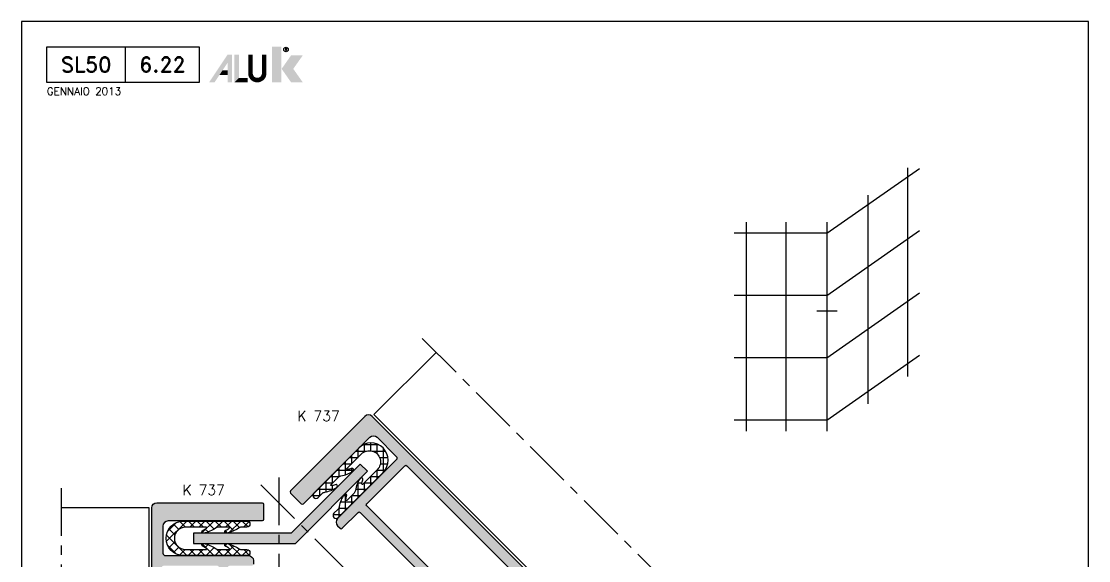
# Model space of a CAD drawing. Extents: x 0 to 4131, y -1600 to 527.
# Drawn here: x 920 to 1130, y -129.1 to -23 of the extents above; entities that cross this region are included whole.
import ezdxf
from ezdxf.enums import TextEntityAlignment as Align

# ---------------------------------------------------------------- set-up
doc = ezdxf.new("R2010")
doc.units = 0
doc.header["$LTSCALE"] = 7.5
doc.header["$MEASUREMENT"] = 0
doc.linetypes.add('CENTER', pattern=[2, 1.25, -0.25, 0.25, -0.25])
doc.layers.get('DEFPOINTS').update_dxf_attribs({"linetype": 'CONTINUOUS'})
for name, color, linetype in [('ASSI', 1, 'CENTER'), ('FILL', 8, 'CONTINUOUS'), ('FINE', 7, 'CONTINUOUS'), ('GOMMA', 3, 'CONTINUOUS'), ('GROSSA', 4, 'CONTINUOUS'), ('MARCHIO', 7, 'CONTINUOUS'), ('QUOTE', 254, 'CONTINUOUS')]:
    doc.layers.add(name, color=color, linetype=linetype)
doc.styles.add('RD', font='ROMAND.SHX', dxfattribs={"height": 3})
doc.styles.get("Standard").update_dxf_attribs({"font": 'romans.shx'})
doc.dimstyles.new('SCALA_1-1$2', dxfattribs={"dimtxt": 2, "dimasz": 2.5, "dimexe": 1.5, "dimexo": 1.5, "dimgap": 1, "dimtad": 3, "dimdec": 0, "dimdsep": 46, "dimtxsty": 'Standard', "dimcen": 0, "dimclrt": 2, "dimaunit": 1, "dimadec": 0, "dimazin": 0, "dimtfac": 0.7, "dimtdec": 4, "dimtmove": 0, "dimatfit": 3, "dimfxl": 1, "dimtolj": 2, "dimarcsym": 0})

# ---------------------------------------------------------------- blocks, each defined once
blk = doc.blocks.new('nms')
at = {"layer": 'MARCHIO'}
blk.add_line((20.5, -12), (20.5, -5), dxfattribs=at)
blk.add_lwpolyline([(35, -12), (5, -12), (5, -5), (35, -5)], close=True, dxfattribs=at)
at = {"layer": 'MARCHIO', "const_width": 0.894}
blk.add_lwpolyline([(47.78, -6.56), (47.78, -10.2, -1), (45.08, -10.2), (45.08, -6.56)], format="xyb", dxfattribs=at)
at = {"layer": 'MARCHIO'}
blk.add_circle((52.08, -5.53), 0.442, dxfattribs=at)
for points in [[(49.3, -4.96), (51.18, -4.96), (49.3, -12), (51.18, -12)], [(36.93, -12), (38, -12), (40.56, -6.56), (40.58, -8.14)], [(40.56, -6.56), (40.58, -8.14), (41.47, -6.56), (41.47, -12)], [(40.58, -12), (41.47, -12), (40.58, -8.14)], [(41.93, -6.56), (42.82, -6.56), (41.93, -12), (42.82, -11.11)], [(53.08, -6.68), (55.38, -6.68), (51.21, -9.34), (53.5, -9.34)], [(39.58, -9.63), (38.99, -10.53), (40.58, -9.63), (40.58, -10.53)], [(51.21, -9.34), (53.5, -9.34), (53.08, -12), (55.38, -12)], [(42.82, -11.11), (41.93, -12), (44.54, -11.11), (44.54, -12)]]:
    blk.add_solid(points, dxfattribs=at)
blk.add_text('R', height=0.444, dxfattribs=at).set_placement((52.08, -5.53), align=Align.MIDDLE)
at = {"layer": 'MARCHIO', "color": 2, "style": 'RD'}
for tag, p in [('SERIE', (12.75, -8.5)), ('PAG', (27.75, -8.5))]:
    blk.add_attdef(tag, text='', height=3, dxfattribs=at).set_placement(p, align=Align.MIDDLE)
at = {"layer": 'MARCHIO', "color": 2}
blk.add_attdef('REVISIONE', (5, -14.5), '', height=1.5, dxfattribs=at)
blk = doc.blocks.new('*D209')
at = {"layer": 'DEFPOINTS', "color": 0, "transparency": 16777216}
for p in [(970.66, -112.71), (967.14, -114.17), (983.93, -167.22), (1086.8, -233.84), (970.66, -281.95)]:
    blk.add_point(p, dxfattribs=at)
at = {"layer": 'QUOTE', "color": 0, "lineweight": -2, "transparency": 16777216}
blk.add_arc((970.66, -117.69), 51.27, 272.7939, 312.2061, dxfattribs=at)
at = {"layer": 'QUOTE', "color": 0, "transparency": 16777216}
for points in [[(1004.81, -155.37), (1005.39, -155.97), (1006.91, -153.95)], [(973.17, -169.32), (973.15, -168.49), (970.66, -168.97)]]:
    blk.add_solid(points, dxfattribs=at)
at = {"layer": 'QUOTE', "color": 2, "transparency": 16777216, "insert": (989.51, -163.22), "char_height": 2, "attachment_point": 5, "rotation": 22.5}
blk.add_mtext('\\A2;Variabile', dxfattribs=at)

msp = doc.modelspace()

# ---------------------------------------------------------------- hatches: boundary and pattern name
at = {"layer": 'FILL'}
h = msp.add_hatch(color=253, dxfattribs=at)
h.paths.add_polyline_path([(1062.3442, -174.0258, -0.41421356), (1062.3442, -174.4501), (1061.0179, -175.7764, -0.19891237), (1060.8057, -175.8643), (1060.0643, -175.8643, -0.23202478), (1059.8271, -175.7479, -0.45178835), (1059.7986, -175.2986), (1060.435, -174.6622, 0.41421356), (1060.435, -174.2379), (1058.1723, -171.9752, 0.41421356), (1057.748, -171.9752), (1056.5813, -173.1419, -0.41421356), (1056.157, -173.1419), (1055.5206, -172.5055, 0.41421356), (1055.0964, -172.5055), (1054.6961, -172.9058), (1053.4313, -173.2447), (1053.0924, -174.5094), (1052.6922, -174.9097, 0.41421356), (1052.6922, -175.3339), (1053.3286, -175.9703, -0.41421356), (1053.3286, -176.3946), (1052.1619, -177.5613, 0.41421356), (1052.1619, -177.9856), (1054.4246, -180.2483, 0.41421356), (1054.8489, -180.2483), (1055.4853, -179.6119, -0.45178835), (1055.9346, -179.6404, -0.23202478), (1056.0509, -179.8776), (1056.0509, -180.619, -0.19891237), (1055.9631, -180.8312), (1054.6367, -182.1575, -0.41421356), (1054.2125, -182.1575), (1044.0301, -171.9752, 0.41421356), (1043.6059, -171.9752), (1038.3733, -177.2078, 0.41421356), (1038.3733, -177.632), (1062.6978, -201.9565, -0.41421356), (1062.6978, -202.3808), (1061.7785, -203.3), (1060.7886, -203.3), (1060.435, -202.9465), (1061.2128, -202.1686), (1060.1719, -201.1277), (1057.6066, -201.8151), (1049.1213, -193.3298, 1), (1046.2929, -196.1582), (1054.7782, -204.6435), (1054.0908, -207.2088), (1055.1317, -208.2498), (1055.9095, -207.4719), (1056.2631, -207.8255), (1056.2631, -208.8154), (1055.3438, -209.7347, -0.41421356), (1054.9196, -209.7347), (1039.9289, -194.744), (1032.7164, -187.5315, -0.41421356), (1032.7164, -187.1073), (1033.9841, -185.8396, -0.33945426), (1034.3463, -185.7919), (1034.7049, -185.9989, -0.49314543), (1034.767, -186.4709), (1034.2721, -186.9659, 0.41421356), (1034.2721, -187.3901), (1035.6156, -188.7336, 0.41421356), (1036.0398, -188.7336), (1040.9896, -183.7839, 0.41421356), (1040.9896, -183.3596), (1039.6461, -182.0161, 0.41421356), (1039.2218, -182.0161), (1038.7268, -182.5111, -0.49314543), (1038.2549, -182.4489), (1038.0478, -182.0903, -0.33945426), (1038.0955, -181.7282), (1038.5147, -181.309, 0.41421356), (1038.5147, -180.8847), (1035.757, -178.127, -0.41421356), (1035.757, -176.7128), (1048.1314, -164.3384, 0.41421356), (1048.1314, -162.9242), (1044.7372, -159.5301, 0.41421356), (1043.323, -159.5301), (1032.1485, -170.7046, -0.41421356), (1030.7343, -170.7046), (1030.2393, -170.2096, -0.41421356), (1030.2393, -169.7854), (1033.3528, -166.6719, 0.41421356), (1033.3528, -166.2476), (986.6838, -119.5786, 0.41421356), (986.2595, -119.5786), (983.146, -122.6921, -0.41421356), (982.7218, -122.6921), (982.2268, -122.1971, -0.41421356), (982.2268, -120.7829), (993.7548, -109.2548, 0.41421356), (993.7548, -108.5477), (990.0072, -104.8, 0.41421356), (988.593, -104.8), (975.5115, -117.8815, -0.41421356), (975.0872, -117.8815), (972.9659, -115.7602, -0.41421356), (972.9659, -115.3359), (987.603, -100.6988, -0.41421356), (989.0172, -100.6988)])
h.paths.add_polyline_path([(1035.0499, -164.9748), (1042.5452, -157.4795, 0.41421356), (1042.5452, -157.0552), (995.8762, -110.3862, 0.41421356), (995.4519, -110.3862), (987.9566, -117.8815, 0.41421356), (987.9566, -118.3058), (1034.6256, -164.9748, 0.41421356)], flags=16)
h.paths.add_polyline_path([(1045.0908, -170.4903, 0.41421356), (1045.0908, -170.9145), (1049.9158, -175.7395, 0.57735027), (1050.7523, -175.5154), (1051.6489, -172.1693, -0.26794919), (1052.356, -171.4622), (1055.7021, -170.5657, 0.57735027), (1055.9262, -169.7291), (1051.1012, -164.9041, 0.41421356), (1050.6769, -164.9041)], flags=16)
h.paths.add_polyline_path([(1042.0502, -184.8445), (1037.8076, -189.0872, 0.41421356), (1037.8076, -189.7943), (1041.558, -193.5447, 0.57735027), (1042.3945, -193.3205, -0.26794919), (1046.2836, -189.4314, 0.57735027), (1046.5077, -188.5949), (1042.7573, -184.8445, 0.41421356)], flags=16)
h = msp.add_hatch(dxfattribs=at)
h.set_pattern_fill('ANSI37', color=137, scale=10, angle=45, style=0)
h.set_pattern_definition([(90, (920, -320), (-1.25, 2e-16), []), (180, (920, -320), (-2e-16, -1.25), [])])
h.paths.add_polyline_path([(977.5475, -115.8061), (986.383, -106.9188, -1), (991.1913, -111.6991), (982.3558, -120.5864, -1), (981.5118, -119.7473), (982.2804, -118.9743, 0.15700734), (982.5585, -118.4281, -0.107997), (983.4878, -116.0651, -0.94906014), (984.0005, -116.3752, 0.10524291), (983.8409, -117.1632, 0.66565862), (984.0118, -117.2327), (985.453, -115.783, 0.15700734), (985.7312, -115.2368, -0.107997), (986.6605, -112.8738, -0.94906014), (987.1731, -113.1839, 0.10524291), (987.0136, -113.9719, 0.66565862), (987.1845, -114.0414), (990.0249, -111.1843, 1), (986.9046, -108.0821), (984.0641, -110.9392, 0.66565862), (984.1346, -111.1097, 0.10524291), (984.9216, -110.9456, -0.94906014), (985.2348, -111.4564, -0.107997), (982.8772, -112.3995, 0.15700734), (982.3327, -112.6808), (980.8914, -114.1305, 0.66565862), (980.962, -114.301, 0.10524291), (981.749, -114.1368, -0.94906014), (982.0621, -114.6477, -0.107997), (979.7045, -115.5908, 0.15700734), (979.16, -115.8721), (978.3914, -116.6452, -1)])
msp.add_hatch(color=253, dxfattribs=at).paths.add_polyline_path([(988.091, -111.469), (986.6748, -110.0569), (973.102, -123.6694), (953.8791, -123.6694), (953.8791, -125.6694), (973.9321, -125.6694)])
h = msp.add_hatch(color=253, dxfattribs=at)
h.paths.add_polyline_path([(945.6564, -222.3595, 0.41421356), (945.9564, -222.6595), (947.8322, -222.6595, 0.19891237), (948.0443, -222.5716), (948.5685, -222.0473, 0.23202478), (948.654, -221.7973, 0.45178835), (948.3564, -221.4595), (947.4564, -221.4595, -0.41421356), (947.1564, -221.1595), (947.1564, -217.9595, -0.41421356), (947.4564, -217.6595), (949.1064, -217.6595, 0.41421356), (949.4064, -217.3595), (949.4064, -216.4595, -0.41421356), (949.7064, -216.1595), (950.2724, -216.1595), (951.4064, -215.5048), (952.5404, -216.1595), (953.1064, -216.1595, -0.41421356), (953.4064, -216.4595), (953.4064, -217.3595, 0.41421356), (953.7064, -217.6595), (955.3564, -217.6595, -0.41421356), (955.6564, -217.9595), (955.6564, -221.1595, -0.41421356), (955.3564, -221.4595), (954.4564, -221.4595, 0.45178835), (954.1588, -221.7973, 0.23202478), (954.2443, -222.0473), (954.7685, -222.5716, 0.19891237), (954.9807, -222.6595), (956.8564, -222.6595, 0.41421356), (957.1564, -222.3595), (957.1564, -207.9595, -0.41421356), (957.4564, -207.6595), (964.8564, -207.6595, -0.41421356), (965.1564, -207.9595), (965.1564, -242.3595, 0.41421356), (965.4564, -242.6595), (966.7564, -242.6595), (967.4564, -241.9595), (967.4564, -241.4595), (966.3564, -241.4595), (966.3564, -239.9874), (968.6564, -238.6595), (968.6564, -226.6595, -1), (972.6564, -226.6595), (972.6564, -238.6595), (974.9564, -239.9874), (974.9564, -241.4595), (973.8564, -241.4595), (973.8564, -241.9595), (974.5564, -242.6595), (975.8564, -242.6595, 0.41421356), (976.1564, -242.3595), (976.1564, -221.1595), (976.1564, -210.9595, 0.41421356), (975.8564, -210.6595), (974.0636, -210.6595, 0.33945426), (973.7738, -210.8818), (973.6666, -211.2818, 0.49314543), (973.9564, -211.6595), (974.6564, -211.6595, -0.41421356), (974.9564, -211.9595), (974.9564, -213.8595, -0.41421356), (974.6564, -214.1595), (967.6564, -214.1595, -0.41421356), (967.3564, -213.8595), (967.3564, -211.9595, -0.41421356), (967.6564, -211.6595), (968.3564, -211.6595, 0.49314543), (968.6462, -211.2818), (968.539, -210.8818, 0.33945426), (968.2492, -210.6595), (967.6564, -210.6595, -0.41421356), (967.3564, -210.3595), (967.3564, -206.4595, 0.41421356), (966.3564, -205.4595), (948.8564, -205.4595, -0.41421356), (947.8564, -204.4595), (947.8564, -199.6595, -0.41421356), (948.8564, -198.6595), (964.6596, -198.6595, 0.41421356), (965.6596, -197.6595), (965.6596, -196.9595, 0.41421356), (965.3596, -196.6595), (960.9564, -196.6595, -0.41421356), (960.6564, -196.3595), (960.6564, -130.3595, -0.41421356), (960.9564, -130.0595), (965.3596, -130.0595, 0.41421356), (965.6596, -129.7595), (965.6596, -129.0595, 0.41421356), (964.6596, -128.0595), (948.3564, -128.0595, -0.41421356), (947.8564, -127.5595), (947.8564, -122.2595, -0.41421356), (948.8564, -121.2595), (967.3564, -121.2595, 0.41421356), (967.6564, -120.9595), (967.6564, -117.9595, 0.41421356), (967.3564, -117.6595), (946.6564, -117.6595, 0.41421356), (945.6564, -118.6595)])
h.paths.add_polyline_path([(958.5564, -196.6595), (947.9564, -196.6595, -0.41421356), (947.6564, -196.3595), (947.6564, -130.3595, -0.41421356), (947.9564, -130.0595), (958.5564, -130.0595, -0.41421356), (958.8564, -130.3595), (958.8564, -196.3595, -0.41421356)], flags=16)
h.paths.add_polyline_path([(955.3564, -207.6595, -0.41421356), (955.6564, -207.9595), (955.6564, -214.7831, -0.57735027), (954.9064, -215.2161), (951.9064, -213.484, 0.26794919), (950.9064, -213.484), (947.9064, -215.2161, -0.57735027), (947.1564, -214.7831), (947.1564, -207.9595, -0.41421356), (947.4564, -207.6595)], flags=16)
h.paths.add_polyline_path([(967.6564, -215.6595), (973.6564, -215.6595, -0.41421356), (974.1564, -216.1595), (974.1564, -221.4633, -0.57735027), (973.4064, -221.8963, 0.26794919), (967.9064, -221.8963, -0.57735027), (967.1564, -221.4633), (967.1564, -216.1595, -0.41421356)], flags=16)
h = msp.add_hatch(dxfattribs=at)
h.set_pattern_fill('ANSI37', color=137, scale=10, style=0)
h.set_pattern_definition([(45, (920, -320), (-0.8838835, 0.8838835), []), (135, (920, -320), (-0.8838835, -0.8838835), [])])
h.paths.add_polyline_path([(964.3884, -121.2793), (951.8564, -121.2793, 1), (951.8564, -128.0595), (964.3884, -128.0595, 1), (964.3884, -126.8694), (963.2983, -126.8694, -0.15700734), (962.7149, -126.6816, 0.107997), (960.3839, -125.6746, 0.94906014), (960.2424, -126.2568, -0.10524291), (960.9137, -126.6992, -0.66565862), (960.8425, -126.8694), (958.7983, -126.8694, -0.15700734), (958.2149, -126.6816, 0.107997), (955.8839, -125.6746, 0.94906014), (955.7424, -126.2568, -0.10524291), (956.4137, -126.6992, -0.66565862), (956.3425, -126.8694), (952.3137, -126.8694, -1), (952.3137, -122.4694), (956.3425, -122.4694, -0.66565862), (956.4137, -122.6396, -0.10524291), (955.7424, -123.082, 0.94906014), (955.8839, -123.6642, 0.107997), (958.2149, -122.6572, -0.15700734), (958.7983, -122.4694), (960.8425, -122.4694, -0.66565862), (960.9137, -122.6396, -0.10524291), (960.2424, -123.082, 0.94906014), (960.3839, -123.6642, 0.107997), (962.7149, -122.6572, -0.15700734), (963.2983, -122.4694), (964.3884, -122.4694, 1)])

# ---------------------------------------------------------------- linework, layer by layer
at = {"layer": 'ASSI'}
for p, q in [((998.8929, -85.3869), (1118.2828, -204.7767)), ((970.6564, -112.7139), (970.6564, -281.9518)), ((927.8461, -114.8155), (927.8461, -283.6582)), ((967.1354, -114.1724), (1086.8047, -233.8416))]:
    msp.add_line(p, q, dxfattribs=at)
at = {"layer": 'FINE'}
for points in [[(1062.3442, -174.4501), (1062.9094, -173.8848), (989.3708, -100.3453), (1001.6111, -88.105)], [(945.9571, -222.6595), (945.1571, -222.6595), (945.1564, -118.6595), (927.8461, -118.6595)]]:
    msp.add_lwpolyline(points, dxfattribs=at)
at = {"layer": 'GOMMA'}
for p, q in [((1078.4878, -64.6833), (1096.6985, -51.9156)), ((1094.3677, -51.7906), (1094.3677, -92.8306)), ((1086.5594, -57.1569), (1086.5594, -98.1969)), ((1062.6079, -62.5233), (1062.6079, -103.5633)), ((1070.4162, -62.5233), (1070.4162, -103.5633)), ((1078.4878, -62.5233), (1078.4878, -103.5633)), ((1078.4878, -64.6833), (1060.2771, -64.6833)), ((1078.4878, -76.9233), (1096.6985, -64.1556)), ((1078.4878, -76.9233), (1060.2771, -76.9233)), ((1078.4878, -89.1633), (1096.6985, -76.3956)), ((1078.4878, -89.1633), (1060.2771, -89.1633)), ((1078.4878, -101.4033), (1096.6985, -88.6356)), ((1078.4878, -101.4033), (1060.2771, -101.4033))]:
    msp.add_line(p, q, dxfattribs=at)
for points in [[(986.383, -106.9188), (977.5475, -115.8061, 1), (978.3914, -116.6452), (979.16, -115.8721, -0.15700734), (979.7045, -115.5908, 0.10782253), (982.0587, -114.65, 0.95557875), (981.749, -114.1368, -0.10524291), (980.962, -114.301, -0.66565862), (980.8914, -114.1305), (982.3327, -112.6808, -0.15700734), (982.8772, -112.3995, 0.10782253), (985.2314, -111.4587, 0.95557875), (984.9216, -110.9456, -0.10524291), (984.1346, -111.1097, -0.66565862), (984.0641, -110.9392), (986.9046, -108.0821, -1), (990.0249, -111.1843), (987.1845, -114.0414, -0.66565862), (987.0136, -113.9719, -0.10524291), (987.1731, -113.1839, 0.95557875), (986.6582, -112.8772, 0.10782253), (985.7312, -115.2368, -0.15700734), (985.453, -115.783), (984.0118, -117.2327, -0.66565862), (983.8409, -117.1632, -0.10524291), (984.0005, -116.3752, 0.95557875), (983.4855, -116.0685, 0.10782253), (982.5585, -118.4281, -0.15700734), (982.2804, -118.9743), (981.5118, -119.7473, 1), (982.3558, -120.5864), (991.1913, -111.6991, 1)], [(951.8564, -121.2793), (964.3884, -121.2793, -1), (964.3884, -122.4694), (963.2983, -122.4694, 0.15700734), (962.7149, -122.6572, -0.10782253), (960.3879, -123.6634, -0.95557875), (960.2424, -123.082, 0.10524291), (960.9137, -122.6396, 0.66565862), (960.8425, -122.4694), (958.7983, -122.4694, 0.15700734), (958.2149, -122.6572, -0.10782253), (955.8879, -123.6634, -0.95557875), (955.7424, -123.082, 0.10524291), (956.4137, -122.6396, 0.66565862), (956.3425, -122.4694), (952.3137, -122.4694, 1), (952.3137, -126.8694), (956.3425, -126.8694, 0.66565862), (956.4137, -126.6992, 0.10524291), (955.7424, -126.2568, -0.95557875), (955.8879, -125.6754, -0.10782253), (958.2149, -126.6816, 0.15700734), (958.7983, -126.8694), (960.8425, -126.8694, 0.66565862), (960.9137, -126.6992, 0.10524291), (960.2424, -126.2568, -0.95557875), (960.3879, -125.6754, -0.10782253), (962.7149, -126.6816, 0.15700734), (963.2983, -126.8694), (964.3884, -126.8694, -1), (964.3884, -128.0595), (951.8564, -128.0595, -1)]]:
    msp.add_lwpolyline(points, format="xyb", close=True, dxfattribs=at)
at = {"layer": 'GROSSA'}
msp.add_line((1080.4878, -80.0165), (1076.4878, -80.0165), dxfattribs=at)
for points in [[(1062.3442, -174.0258), (989.0172, -100.6988, 0.41421356), (987.603, -100.6988), (972.9659, -115.3359, 0.41421356), (972.9659, -115.7602), (975.0872, -117.8815, 0.41421356), (975.5115, -117.8815), (988.593, -104.8, -0.41421356), (990.0072, -104.8), (993.7548, -108.5477, -0.41421356), (993.7548, -109.2548), (982.2268, -120.7829, 0.41421356), (982.2268, -122.1971), (982.7218, -122.6921, 0.41421356), (983.146, -122.6921), (986.2595, -119.5786, -0.41421356), (986.6838, -119.5786), (1033.3528, -166.2476, -0.41421356)], [(945.6564, -222.3595), (945.6564, -118.6595, -0.41421356), (946.6564, -117.6595), (967.3564, -117.6595, -0.41421356), (967.6564, -117.9595), (967.6564, -120.9595, -0.41421356), (967.3564, -121.2595), (948.8564, -121.2595, 0.41421356), (947.8564, -122.2595), (947.8564, -127.5595, 0.41421356), (948.3564, -128.0595), (964.6596, -128.0595, -0.41421356), (965.6596, -129.0595), (965.6596, -129.7595, -0.41421356)]]:
    msp.add_lwpolyline(points, format="xyb", dxfattribs=at)
msp.add_lwpolyline([(973.1037, -123.6694), (953.8791, -123.6694), (953.8791, -125.6694), (973.9321, -125.6694), (988.091, -111.469), (986.6748, -110.0569), (973.1008, -123.6706)], dxfattribs=at)
msp.add_lwpolyline([(995.4519, -110.3862, -0.41421356), (995.8762, -110.3862), (1042.5452, -157.0552, -0.41421356), (1042.5452, -157.4795), (1035.0499, -164.9748, -0.41421356), (1034.6256, -164.9748), (987.9566, -118.3058, -0.41421356), (987.9566, -117.8815)], format="xyb", close=True, dxfattribs=at)
at = {"layer": 'MARCHIO'}
msp.add_lwpolyline([(920, -320), (1130, -320), (1130, -23), (920, -23)], close=True, dxfattribs=at)

# ---------------------------------------------------------------- block references
msp.add_blockref('nms', (920, -23), dxfattribs=at).add_auto_attribs({'SERIE': 'SL50', 'PAG': '6.22', 'REVISIONE': 'GENNAIO 2013'})

# ---------------------------------------------------------------- texts
at = {"layer": 'QUOTE', "color": 2}
for p in [(974.329, -101.5987), (951.7138, -116.1699)]:
    msp.add_text('K 737', height=2, dxfattribs=at).set_placement(p)

# ---------------------------------------------------------------- dimensions: what is measured, and where the dimension line sits
at = {"layer": 'QUOTE'}
dim = msp.add_angular_dim_2l(base=(983.9268, -167.2191), line1=((967.1354, -114.1724), (1086.8047, -233.8416)), line2=((970.6564, -112.7139), (970.6564, -281.9518)), text='Variabile', dimstyle='SCALA_1-1$2', dxfattribs=at)
dim.commit()
dim.dimension.update_dxf_attribs({"geometry": '*D209', "text_midpoint": (989.5123, -163.2155)})

doc.saveas('drawing.dxf')
